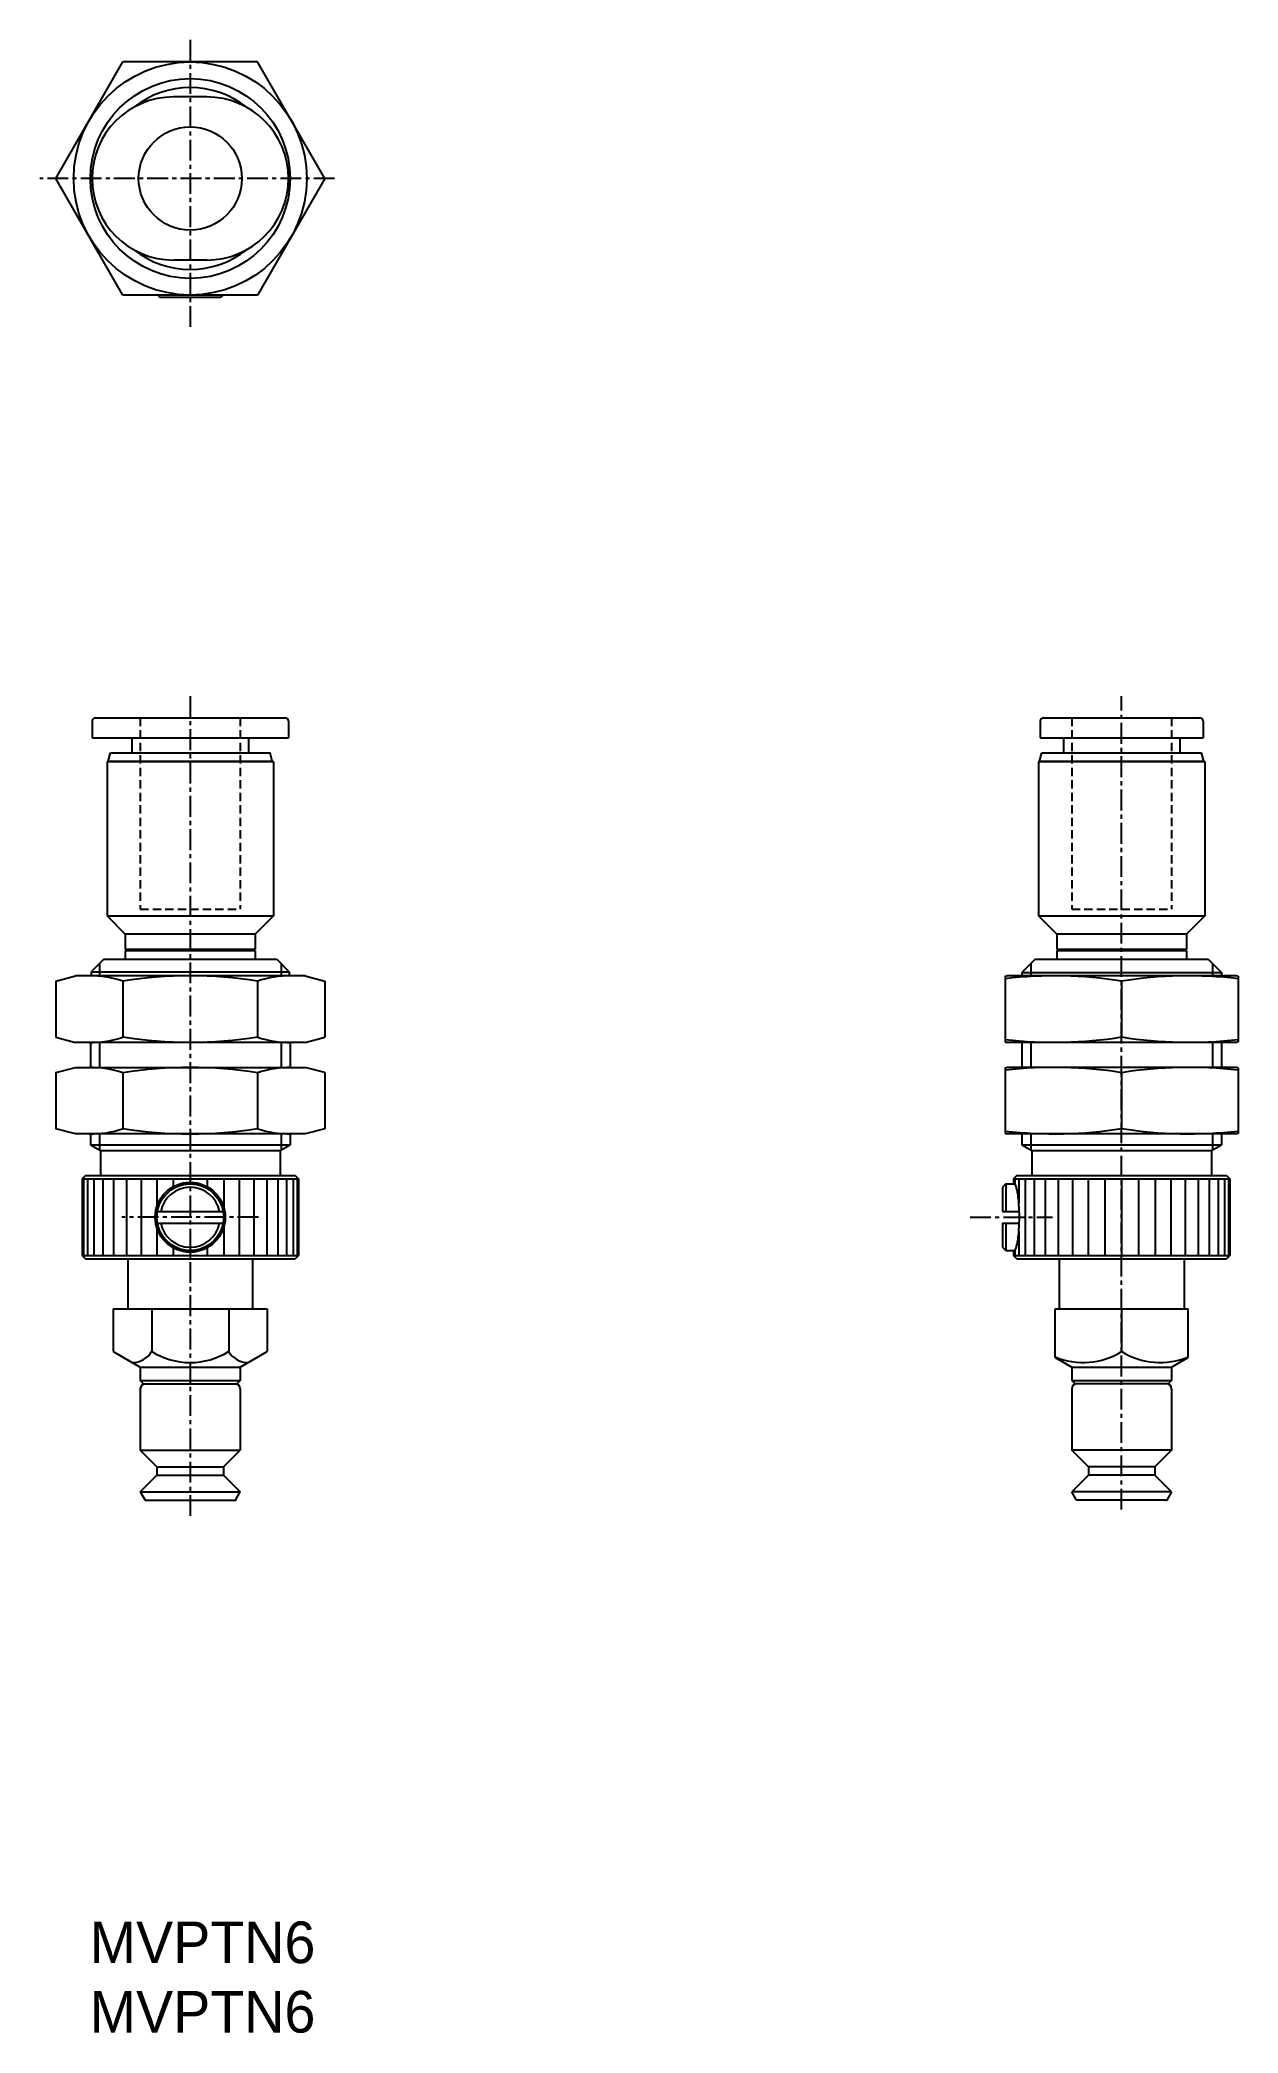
# Model space of a CAD drawing. Extents: x 226 to 298, y -7 to 112.
import ezdxf

# ---------------------------------------------------------------- set-up
doc = ezdxf.new("R2010")
doc.units = 0
doc.linetypes.add('CENTER', pattern=[2, 1.25, -0.25, 0.25, -0.25])
doc.linetypes.add('DASHED', pattern=[0.75, 0.5, -0.25])
doc.layers.get('0').update_dxf_attribs({"linetype": 'CONTINUOUS'})
doc.layers.add('CENTER', color=1, linetype='CENTER')

msp = doc.modelspace()

# ---------------------------------------------------------------- linework, layer by layer
at = {"color": 7, "linetype": 'CONTINUOUS'}
for p, q in [((227.12, 104.14), (231.16, 111.14)), ((239.24, 111.14), (231.16, 111.14)), ((243.28, 104.14), (239.24, 111.14)), ((236.2, 109.04), (234.2, 109.04)), ((231.16, 97.14), (227.12, 104.14)), ((243.28, 104.14), (239.24, 97.14)), ((236.2, 99.24), (234.2, 99.24)), ((239.24, 97.14), (231.16, 97.14)), ((233.25, 97.14), (233.4, 96.99)), ((237.15, 97.14), (237, 96.99)), ((237, 96.99), (233.4, 96.99)), ((229.3, 71.54), (229.3, 70.54)), ((229.5, 71.74), (240.9, 71.74)), ((241.1, 71.54), (241.1, 70.54)), ((286.26, 71.54), (286.26, 70.54)), ((286.46, 71.74), (295.86, 71.74)), ((296.06, 71.54), (296.06, 70.54)), ((229.3, 70.54), (241.1, 70.54)), ((230.26, 69.14), (230.4, 69.64)), ((230.4, 69.64), (240, 69.64)), ((231.7, 70.54), (231.7, 69.64)), ((238.7, 70.54), (238.7, 69.64)), ((240.13, 69.14), (240, 69.64)), ((286.22, 69.14), (286.36, 69.64)), ((286.26, 70.54), (296.06, 70.54)), ((286.36, 69.64), (295.96, 69.64)), ((287.66, 70.54), (287.66, 69.64)), ((294.66, 70.54), (294.66, 69.64)), ((296.09, 69.14), (295.96, 69.64)), ((230.26, 69.14), (230.2, 69.1)), ((230.2, 69.1), (230.2, 59.84)), ((240.2, 69.1), (230.2, 69.1)), ((230.26, 69.14), (240.13, 69.14)), ((240.13, 69.14), (240.2, 69.1)), ((240.2, 69.1), (240.2, 59.84)), ((286.22, 69.14), (286.16, 69.1)), ((286.16, 69.1), (286.16, 59.84)), ((296.16, 69.1), (286.16, 69.1)), ((286.22, 69.14), (296.09, 69.14)), ((296.09, 69.14), (296.16, 69.1)), ((296.16, 69.1), (296.16, 59.84)), ((230.2, 59.84), (240.2, 59.84)), ((230.2, 59.84), (231.3, 58.74)), ((239.1, 58.74), (231.3, 58.74)), ((231.3, 58.74), (231.3, 57.84)), ((240.2, 59.84), (239.1, 58.74)), ((239.1, 58.74), (239.1, 57.84)), ((286.16, 59.84), (296.16, 59.84)), ((286.16, 59.84), (287.26, 58.74)), ((295.06, 58.74), (287.26, 58.74)), ((287.26, 58.74), (287.26, 57.84)), ((296.16, 59.84), (295.06, 58.74)), ((295.06, 58.74), (295.06, 57.84)), ((231.3, 57.84), (239.1, 57.84)), ((231.3, 57.84), (231.4, 57.74)), ((239.1, 57.74), (231.3, 57.74)), ((231.3, 57.74), (231.3, 57.24)), ((239.1, 57.84), (239, 57.74)), ((239.1, 57.74), (239.1, 57.24)), ((287.26, 57.84), (295.06, 57.84)), ((287.26, 57.84), (287.36, 57.74)), ((295.06, 57.74), (287.26, 57.74)), ((287.26, 57.74), (287.26, 57.24)), ((295.06, 57.84), (294.96, 57.74)), ((295.06, 57.74), (295.06, 57.24)), ((230, 57.24), (229.25, 56.49)), ((229.25, 56.49), (241.15, 56.49)), ((229.25, 56.49), (229.25, 56.24)), ((229.74, 56.98), (229.74, 56.24)), ((230, 57.24), (240.4, 57.24)), ((240.4, 57.24), (241.15, 56.49)), ((240.66, 56.98), (240.66, 56.24)), ((241.15, 56.49), (241.15, 56.24)), ((285.96, 57.24), (285.16, 56.44)), ((285.16, 56.44), (297.16, 56.44)), ((285.16, 56.44), (285.16, 56.24)), ((285.7, 56.98), (285.7, 56.24)), ((285.96, 57.24), (296.36, 57.24)), ((296.36, 57.24), (297.16, 56.44)), ((296.62, 56.98), (296.62, 56.24)), ((297.16, 56.44), (297.16, 56.24)), ((227.12, 55.93), (228.3, 56.24)), ((227.12, 55.93), (227.12, 52.56)), ((242.1, 56.24), (228.3, 56.24)), ((231.16, 55.93), (231.16, 52.56)), ((239.24, 55.93), (239.24, 52.56)), ((242.1, 56.24), (243.28, 55.93)), ((243.28, 55.93), (243.28, 52.56)), ((284.16, 56.22), (284.26, 56.24)), ((284.16, 56.22), (284.16, 52.27)), ((298.06, 56.24), (284.26, 56.24)), ((291.16, 55.93), (291.16, 52.56)), ((298.16, 56.22), (298.06, 56.24)), ((298.16, 56.22), (298.16, 52.27)), ((227.12, 52.56), (228.3, 52.24)), ((242.1, 52.24), (228.3, 52.24)), ((229.2, 52.24), (229.2, 50.74)), ((229.74, 52.24), (229.74, 50.74)), ((240.66, 52.24), (240.66, 50.74)), ((241.2, 52.24), (241.2, 50.74)), ((242.1, 52.24), (243.28, 52.56)), ((284.16, 52.27), (284.26, 52.24)), ((298.06, 52.24), (284.26, 52.24)), ((285.16, 52.24), (285.16, 50.74)), ((285.7, 52.24), (285.7, 50.74)), ((296.62, 52.24), (296.62, 50.74)), ((297.16, 52.24), (297.16, 50.74)), ((298.16, 52.27), (298.06, 52.24)), ((227.12, 50.43), (228.3, 50.74)), ((227.12, 50.43), (227.12, 47.06)), ((228.3, 50.74), (242.1, 50.74)), ((231.16, 50.43), (231.16, 47.06)), ((239.24, 50.43), (239.24, 47.06)), ((243.28, 50.43), (242.1, 50.74)), ((243.28, 50.43), (243.28, 47.06)), ((284.16, 50.72), (284.26, 50.74)), ((284.16, 50.72), (284.16, 46.77)), ((298.06, 50.74), (284.26, 50.74)), ((291.16, 50.43), (291.16, 47.06)), ((298.16, 50.72), (298.06, 50.74)), ((298.16, 50.72), (298.16, 46.77)), ((228.3, 46.74), (227.12, 47.06)), ((242.1, 46.74), (228.3, 46.74)), ((229.2, 46.74), (229.2, 46.09)), ((229.74, 46.74), (229.74, 45.78)), ((240.66, 46.74), (240.66, 45.74)), ((241.2, 46.74), (241.2, 46.09)), ((243.28, 47.06), (242.1, 46.74)), ((284.16, 46.77), (284.26, 46.74)), ((298.06, 46.74), (284.26, 46.74)), ((285.16, 46.74), (285.16, 46.09)), ((285.7, 46.74), (285.7, 45.78)), ((296.62, 46.74), (296.62, 45.74)), ((297.16, 46.74), (297.16, 46.09)), ((298.16, 46.77), (298.06, 46.74)), ((229.2, 46.09), (241.2, 46.09)), ((229.2, 46.09), (229.8, 45.74)), ((229.8, 45.74), (240.6, 45.74)), ((229.8, 45.74), (229.8, 44.24)), ((240.6, 45.74), (241.2, 46.09)), ((240.6, 45.74), (240.6, 44.24)), ((285.16, 46.09), (297.16, 46.09)), ((285.16, 46.09), (285.76, 45.74)), ((285.76, 45.74), (296.56, 45.74)), ((285.76, 45.74), (285.76, 44.24)), ((296.56, 45.74), (297.16, 46.09)), ((296.56, 45.74), (296.56, 44.24)), ((228.9, 44.24), (228.7, 44.04)), ((228.7, 44.04), (241.7, 44.04)), ((228.7, 44.04), (228.7, 39.44)), ((228.78, 44.04), (228.78, 39.44)), ((228.9, 44.24), (241.5, 44.24)), ((229.02, 44.04), (229.02, 39.44)), ((229.41, 44.04), (229.41, 39.44)), ((229.94, 44.04), (229.94, 39.44)), ((230.6, 44.04), (230.6, 39.44)), ((231.38, 44.04), (231.38, 39.44)), ((232.25, 44.04), (232.25, 39.44)), ((233.19, 44.04), (233.19, 42.35)), ((234.18, 44.04), (234.18, 43.58)), ((235.2, 44.04), (235.2, 43.84)), ((236.22, 44.04), (236.22, 43.58)), ((237.21, 44.04), (237.21, 42.35)), ((238.15, 44.04), (238.15, 39.44)), ((239.02, 44.04), (239.02, 39.44)), ((239.8, 44.04), (239.8, 39.44)), ((240.46, 44.04), (240.46, 39.44)), ((240.99, 44.04), (240.99, 39.44)), ((241.38, 44.04), (241.38, 39.44)), ((241.5, 44.24), (241.7, 44.04)), ((241.62, 44.04), (241.62, 39.44)), ((241.7, 44.04), (241.7, 39.44)), ((284.21, 43.74), (284.01, 43.54)), ((284.01, 43.54), (284.01, 42.09)), ((284.21, 43.74), (284.76, 43.74)), ((284.21, 43.74), (284.21, 42.09)), ((284.86, 44.24), (284.66, 44.04)), ((284.66, 44.04), (297.66, 44.04)), ((284.66, 44.04), (284.66, 43.84)), ((284.74, 44.04), (284.74, 43.79)), ((284.86, 44.24), (297.46, 44.24)), ((284.98, 44.04), (284.98, 42.6)), ((285.37, 44.04), (285.37, 39.44)), ((285.9, 44.04), (285.9, 39.44)), ((286.56, 44.04), (286.56, 39.44)), ((287.34, 44.04), (287.34, 39.44)), ((288.21, 44.04), (288.21, 39.44)), ((289.15, 44.04), (289.15, 39.44)), ((290.14, 44.04), (290.14, 39.44)), ((291.16, 44.04), (291.16, 39.44)), ((292.18, 44.04), (292.18, 39.44)), ((293.17, 44.04), (293.17, 39.44)), ((294.11, 44.04), (294.11, 39.44)), ((294.98, 44.04), (294.98, 39.44)), ((295.75, 44.04), (295.75, 39.44)), ((296.42, 44.04), (296.42, 39.44)), ((296.95, 44.04), (296.95, 39.44)), ((297.34, 44.04), (297.34, 39.44)), ((297.46, 44.24), (297.66, 44.04)), ((297.58, 44.04), (297.58, 39.44)), ((297.66, 44.04), (297.66, 39.44)), ((233.23, 42.09), (237.17, 42.09)), ((284.01, 42.09), (285, 42.09)), ((233.19, 41.13), (233.19, 39.44)), ((233.23, 41.39), (237.17, 41.39)), ((237.21, 41.13), (237.21, 39.44)), ((284.01, 41.39), (285, 41.39)), ((284.01, 41.39), (284.01, 39.94)), ((284.21, 41.39), (284.21, 39.74)), ((284.98, 40.88), (284.98, 39.44)), ((234.18, 39.9), (234.18, 39.44)), ((235.2, 39.64), (235.2, 39.44)), ((236.22, 39.9), (236.22, 39.44)), ((284.01, 39.94), (284.21, 39.74)), ((284.21, 39.74), (284.76, 39.74)), ((284.66, 39.64), (284.66, 39.44)), ((284.74, 39.7), (284.74, 39.44)), ((228.7, 39.44), (241.7, 39.44)), ((228.7, 39.44), (228.9, 39.24)), ((228.9, 39.24), (241.5, 39.24)), ((231.45, 39.24), (231.45, 36.24)), ((238.95, 39.24), (238.95, 36.24)), ((241.7, 39.44), (241.5, 39.24)), ((284.66, 39.44), (297.66, 39.44)), ((284.66, 39.44), (284.86, 39.24)), ((284.86, 39.24), (297.46, 39.24)), ((287.41, 39.24), (287.41, 36.24)), ((294.91, 39.24), (294.91, 36.24)), ((297.66, 39.44), (297.46, 39.24)), ((230.58, 36.24), (230.58, 33.68)), ((230.58, 36.24), (239.82, 36.24)), ((232.89, 36.24), (232.89, 33.68)), ((237.51, 36.24), (237.51, 33.68)), ((239.82, 36.24), (239.82, 33.68)), ((287.16, 33.32), (287.16, 36.24)), ((287.16, 36.24), (295.16, 36.24)), ((291.16, 36.24), (291.16, 33.68)), ((295.16, 33.32), (295.16, 36.24)), ((230.58, 33.68), (232.2, 32.74)), ((238.2, 32.74), (239.82, 33.68)), ((232.2, 32.74), (232.2, 31.94)), ((232.2, 32.74), (238.2, 32.74)), ((238.2, 32.74), (238.2, 31.94)), ((287.16, 33.32), (288.16, 32.74)), ((288.16, 32.74), (294.16, 32.74)), ((288.16, 32.74), (288.16, 31.94)), ((294.16, 32.74), (295.16, 33.32)), ((294.16, 32.74), (294.16, 31.94)), ((232.2, 31.94), (232.4, 31.74)), ((232.2, 31.94), (238.2, 31.94)), ((232.2, 31.44), (232.2, 27.74)), ((232.4, 31.74), (238, 31.74)), ((238.2, 31.94), (238, 31.74)), ((238.2, 31.44), (238.2, 27.74)), ((288.16, 31.94), (294.16, 31.94)), ((288.16, 31.94), (288.36, 31.74)), ((288.16, 31.44), (288.16, 27.74)), ((293.96, 31.74), (288.36, 31.74)), ((294.16, 31.94), (293.96, 31.74)), ((294.16, 31.44), (294.16, 27.74)), ((232.2, 27.74), (233.2, 26.74)), ((232.2, 27.74), (238.2, 27.74)), ((237.2, 26.74), (238.2, 27.74)), ((294.16, 27.74), (288.16, 27.74)), ((289.16, 26.74), (288.16, 27.74)), ((294.16, 27.74), (293.16, 26.74)), ((233.2, 26.74), (233.2, 26.24)), ((233.2, 26.74), (237.2, 26.74)), ((237.2, 26.74), (237.2, 26.24)), ((293.16, 26.74), (289.16, 26.74)), ((289.16, 26.74), (289.16, 26.24)), ((293.16, 26.74), (293.16, 26.24)), ((232.2, 25.24), (233.2, 26.24)), ((232.2, 25.24), (232.49, 24.74)), ((232.2, 25.24), (238.2, 25.24)), ((233.2, 26.24), (237.2, 26.24)), ((237.2, 26.24), (238.2, 25.24)), ((237.91, 24.74), (238.2, 25.24)), ((289.16, 26.24), (288.16, 25.24)), ((294.16, 25.24), (288.16, 25.24)), ((288.45, 24.74), (288.16, 25.24)), ((293.16, 26.24), (289.16, 26.24)), ((294.16, 25.24), (293.16, 26.24)), ((294.16, 25.24), (293.87, 24.74)), ((232.49, 24.74), (237.91, 24.74)), ((293.87, 24.74), (288.45, 24.74))]:
    msp.add_line(p, q, dxfattribs=at)
at = {"color": 3, "linetype": 'DASHED'}
for p, q in [((232.2, 71.74), (232.2, 60.24)), ((238.2, 71.74), (238.2, 60.24)), ((288.16, 71.74), (288.16, 60.24)), ((294.16, 71.74), (294.16, 60.24)), ((232.2, 60.24), (238.2, 60.24)), ((288.16, 60.24), (294.16, 60.24))]:
    msp.add_line(p, q, dxfattribs=at)
at = {"color": 7, "linetype": 'CONTINUOUS'}
msp.add_lwpolyline([(284.66, 39.64, 0.049127), (284.73, 39.68, 0.049127), (284.79, 39.8, 0.049127), (284.85, 40, 0.049127), (284.91, 40.26, 0.049127), (284.95, 40.58, 0.049127), (284.98, 40.94, 0.049127), (285, 41.33, 0.049127), (285.01, 41.74, 0.049127), (285, 42.15, 0.049127), (284.98, 42.55, 0.049127), (284.95, 42.91, 0.049127), (284.91, 43.23, 0.049127), (284.85, 43.49, 0.049127), (284.79, 43.68, 0.049127), (284.73, 43.8, 0.049127), (284.66, 43.84, -1)], format="xyb", dxfattribs=at)
for centre, radius in [((235.2, 104.14), 7), ((235.2, 104.14), 6), ((235.2, 104.14), 3.1), ((235.2, 41.74), 2.1), ((235.2, 41.74), 2)]:
    msp.add_circle(centre, radius, dxfattribs=at)
for centre, radius, start, end in [((234.2, 104.14), 4.9, 90, 270), ((235.2, 104.14), 5.46, 51.5719, 128.4281), ((236.2, 104.14), 4.9, 270, 90), ((235.2, 104.14), 5.46, 231.5719, 308.4281), ((229.5, 71.54), 0.2, 90, 180), ((240.9, 71.54), 0.2, 0, 90), ((286.46, 71.54), 0.2, 90, 180), ((295.86, 71.54), 0.2, 0, 90), ((229.14, 49.64), 6.6, 72.1712, 90), ((235.2, 30.32), 25.92, 81.0313, 98.9687), ((241.26, 49.64), 6.6, 90, 107.8288), ((287.12, 30.32), 25.92, 81.0313, 96.553), ((295.2, 30.32), 25.92, 83.447, 98.9687), ((229.14, 58.84), 6.6, 270, 287.8288), ((235.2, 78.17), 25.92, 261.0313, 278.9687), ((241.26, 58.84), 6.6, 252.1712, 270), ((287.12, 78.17), 25.92, 263.447, 278.9687), ((295.2, 78.17), 25.92, 261.0313, 276.553), ((229.14, 44.14), 6.6, 72.1712, 90), ((229.14, 44.14), 6.6, 72.1712, 90), ((235.2, 24.82), 25.92, 81.0313, 98.9687), ((235.2, 24.82), 25.92, 81.0313, 98.9687), ((241.26, 44.14), 6.6, 90, 107.8288), ((241.26, 44.14), 6.6, 90, 107.8288), ((287.12, 24.82), 25.92, 81.0313, 96.553), ((295.2, 24.82), 25.92, 83.447, 98.9687), ((229.14, 53.34), 6.6, 270, 287.8288), ((229.14, 53.34), 6.6, 270, 287.8288), ((235.2, 72.67), 25.92, 261.0313, 278.9687), ((235.2, 72.67), 25.92, 261.0313, 278.9687), ((241.26, 53.34), 6.6, 252.1712, 270), ((241.26, 53.34), 6.6, 252.1712, 270), ((287.12, 72.67), 25.92, 263.447, 278.9687), ((295.2, 72.67), 25.92, 261.0313, 276.553), ((235.2, 41.74), 1.8, 11.2123, 168.7877), ((235.2, 41.74), 1.8, 191.2123, 348.7877), ((231.73, 34.34), 1.33, 270, 330), ((235.2, 37.34), 4.33, 237.7958, 302.2042), ((238.66, 34.34), 1.33, 210, 270), ((288.85, 37.34), 4.33, 247.0369, 302.2042), ((293.47, 37.34), 4.33, 237.7958, 292.9631), ((232.5, 31.44), 0.3, 90, 180), ((237.9, 31.44), 0.3, 0, 90), ((288.46, 31.44), 0.3, 90, 180), ((293.86, 31.44), 0.3, 0, 90)]:
    msp.add_arc(centre, radius, start, end, dxfattribs=at)
for p in [(243.28, 104.14), (235.2, 24.74), (237.91, 24.74), (291.16, 24.74), (293.87, 24.74)]:
    msp.add_point(p, dxfattribs=at)
at = {"layer": 'CENTER', "color": 1, "linetype": 'CENTER'}
for p, q in [((235.2, 112.47), (235.2, 95.16)), ((243.87, 104.14), (226.17, 104.14)), ((235.2, 73.05), (235.2, 23.62)), ((291.16, 24.18), (291.16, 73.05)), ((239.3, 41.74), (231.1, 41.74)), ((282.06, 41.74), (287.01, 41.74))]:
    msp.add_line(p, q, dxfattribs=at)
msp.add_point((235.2, 104.14), dxfattribs=at)

# ---------------------------------------------------------------- texts
at = {"color": 7, "linetype": 'CONTINUOUS'}
for p in [(229.16, -3.07), (229.16, -7.24)]:
    msp.add_text('MVPTN6', height=2.5, dxfattribs=at).set_placement(p)

doc.saveas('drawing.dxf')
